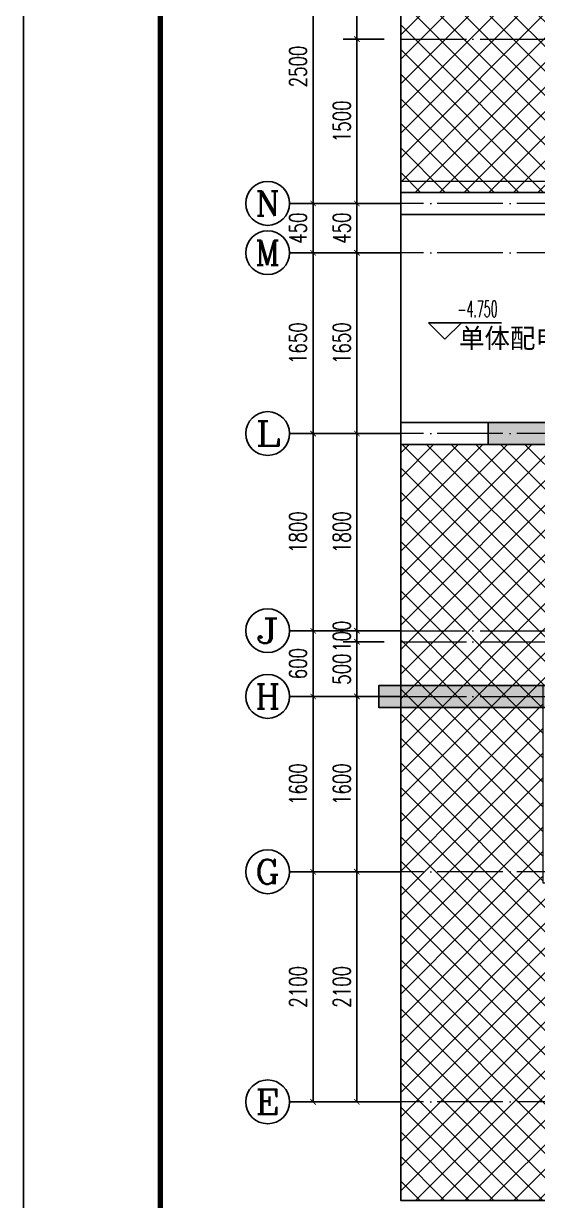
# Model space of a CAD drawing. Extents: x -655480 to 203344, y -294099 to 287156.
# Drawn here: x 27867 to 32563, y 210006 to 220748 of the extents above; entities that cross this region are included whole.
import ezdxf
from ezdxf.enums import TextEntityAlignment as Align

# ---------------------------------------------------------------- set-up
doc = ezdxf.new("R2010")
doc.units = 0
doc.header["$LTSCALE"] = 1000
doc.linetypes.add('DOTE', pattern=[2.42, 2, -0.2, 0.02, -0.2])
doc.layers.get('0').update_dxf_attribs({"linetype": 'CONTINUOUS'})
doc.layers.get('DEFPOINTS').update_dxf_attribs({"linetype": 'CONTINUOUS'})
for name, color, linetype in [('-TK', 7, 'CONTINUOUS'), ('A-AXIS_TEXT', 7, 'CONTINUOUS'), ('AXIS', 3, 'CONTINUOUS'), ('DIM_ELEV', 3, 'CONTINUOUS'), ('DIM_SYMB', 3, 'CONTINUOUS'), ('HS-A-墙-砼', 41, 'CONTINUOUS'), ('PUB_DIM', 3, 'CONTINUOUS'), ('PUB_TEXT', 2, 'CONTINUOUS'), ('S-Q墙实线', 6, 'CONTINUOUS'), ('WALL', 5, 'CONTINUOUS'), ('尺寸标注', 86, 'CONTINUOUS'), ('底图$0$PUB_HATCH', 252, 'CONTINUOUS')]:
    doc.layers.add(name, color=color, linetype=linetype)
for name, color, linetype, lineweight in [('AXIS_TEXT', 7, 'CONTINUOUS', 20), ('DOTE', 19, 'DOTE', 9), ('填充', 251, 'CONTINUOUS', 5)]:
    doc.layers.add(name, color=color, linetype=linetype, lineweight=lineweight)
doc.styles.add('_TCH_AXIS', font='COMPLEX', dxfattribs={"bigfont": 'GBCBIG'})
doc.styles.add('_TCH_DIM', font='SIMPLEX.shx', dxfattribs={"width": 0.7, "bigfont": 'GBCBIG.shx'})
doc.styles.add('_TCH_DIM_T3', font='SIMPLEX', dxfattribs={"width": 0.705882, "bigfont": 'GBCBIG'})
doc.styles.add('COMPLEX', font='COMPLEX')
doc.dimstyles.new('_TCH_ARCH&&50', dxfattribs={"dimtxt": 157.5, "dimasz": 50, "dimexe": 125, "dimexo": 150, "dimgap": 58.75, "dimtad": 1, "dimdec": 0, "dimzin": 0, "dimdsep": 46, "dimtxsty": '_TCH_DIM_T3', "dimblk": 'ARCHTICK', "dimcen": 0.09, "dimclrt": 7, "dimazin": 0, "dimtfac": 1, "dimtdec": 0, "dimtix": 1, "dimtmove": 2, "dimatfit": 3, "dimldrblk": 'ARCHTICK', "dimfxl": 1, "dimtolj": 1, "dimtzin": 0, "dimarcsym": 0})

# ---------------------------------------------------------------- blocks, each defined once
blk = doc.blocks.new('A1')
blk.add_lwpolyline([(0, 59400), (0, 0), (84100, 0), (84100, 59400)], close=True)
at = {"const_width": 100}
blk.add_lwpolyline([(2500, 58400), (2500, 1000), (83100, 1000), (83100, 58400)], close=True, dxfattribs=at)
blk = doc.blocks.new('_AXISO')
blk.add_circle((0, 0), 0.5)
at = {"layer": 'A-AXIS_TEXT', "style": 'COMPLEX', "width": 1.041667}
blk.add_attdef('A', text='', height=0.56, dxfattribs=at).set_placement((-0.25, -0.28), (0.25, -0.28), align=Align.FIT)
blk = doc.blocks.new('_ArchTick')
at = {"color": 0, "linetype": 'ByBlock', "const_width": 0.15}
blk.add_lwpolyline([(-0.5, -0.5), (0.5, 0.5)], dxfattribs=at)
blk = doc.blocks.new('*D1004')
at = {"layer": 'DEFPOINTS', "color": 0, "transparency": 16777216}
for p in [(30913, 213006), (31313, 213006), (31313, 210906)]:
    blk.add_point(p, dxfattribs=at)
at = {"layer": '尺寸标注', "color": 0, "lineweight": -2, "transparency": 16777216}
for p, q in [((31163, 213006), (30788, 213006)), ((30913, 210906), (30913, 213006)), ((31163, 210906), (30788, 210906))]:
    blk.add_line(p, q, dxfattribs=at)
at = {"layer": '尺寸标注', "color": 0, "lineweight": -2, "transparency": 16777216, "xscale": 50, "yscale": 50, "zscale": 50}
for p, rotation in [((30913, 213006), 90), ((30913, 210906), 270)]:
    blk.add_blockref('_ArchTick', p, dxfattribs=dict(at, rotation=rotation))
at = {"layer": '尺寸标注', "color": 7, "transparency": 16777216, "insert": (30775, 211956), "char_height": 157.5, "attachment_point": 5, "rotation": 90, "style": '_TCH_DIM_T3'}
blk.add_mtext('\\A1;2100', dxfattribs=at)
blk = doc.blocks.new('*D1005')
at = {"layer": 'DEFPOINTS', "color": 0, "transparency": 16777216}
for p in [(30913, 214607), (31313, 214607), (31313, 213006)]:
    blk.add_point(p, dxfattribs=at)
at = {"layer": '尺寸标注', "color": 0, "lineweight": -2, "transparency": 16777216}
for p, q in [((31163, 214607), (30788, 214607)), ((30913, 213006), (30913, 214607)), ((31163, 213006), (30788, 213006))]:
    blk.add_line(p, q, dxfattribs=at)
at = {"layer": '尺寸标注', "color": 0, "lineweight": -2, "transparency": 16777216, "xscale": 50, "yscale": 50, "zscale": 50}
for p, rotation in [((30913, 214607), 90), ((30913, 213006), 270)]:
    blk.add_blockref('_ArchTick', p, dxfattribs=dict(at, rotation=rotation))
at = {"layer": '尺寸标注', "color": 7, "transparency": 16777216, "insert": (30775, 213806), "char_height": 157.5, "attachment_point": 5, "rotation": 90, "style": '_TCH_DIM_T3'}
blk.add_mtext('\\A1;1600', dxfattribs=at)
blk = doc.blocks.new('*D1006')
at = {"layer": 'DEFPOINTS', "color": 0, "transparency": 16777216}
for p in [(30913, 215106), (31313, 215106), (31313, 214607)]:
    blk.add_point(p, dxfattribs=at)
at = {"layer": '尺寸标注', "color": 0, "lineweight": -2, "transparency": 16777216}
for p, q in [((31163, 215106), (30788, 215106)), ((30913, 214607), (30913, 215106)), ((31163, 214607), (30788, 214607))]:
    blk.add_line(p, q, dxfattribs=at)
at = {"layer": '尺寸标注', "color": 0, "lineweight": -2, "transparency": 16777216, "xscale": 50, "yscale": 50, "zscale": 50}
for p, rotation in [((30913, 215106), 90), ((30913, 214607), 270)]:
    blk.add_blockref('_ArchTick', p, dxfattribs=dict(at, rotation=rotation))
at = {"layer": '尺寸标注', "color": 7, "transparency": 16777216, "insert": (30775, 214856), "char_height": 157.5, "attachment_point": 5, "rotation": 90, "style": '_TCH_DIM_T3'}
blk.add_mtext('\\A1;500', dxfattribs=at)
blk = doc.blocks.new('*D1007')
at = {"layer": 'DEFPOINTS', "color": 0, "transparency": 16777216}
for p in [(30913, 215206), (31313, 215206), (31313, 215106)]:
    blk.add_point(p, dxfattribs=at)
at = {"layer": '尺寸标注', "color": 0, "lineweight": -2, "transparency": 16777216}
for p, q in [((31163, 215206), (30788, 215206)), ((30913, 215206), (30913, 215256)), ((30913, 215106), (30913, 215206)), ((31163, 215106), (30788, 215106)), ((30913, 215106), (30913, 215056))]:
    blk.add_line(p, q, dxfattribs=at)
at = {"layer": '尺寸标注', "color": 0, "lineweight": -2, "transparency": 16777216, "xscale": 50, "yscale": 50, "zscale": 50}
for p, rotation in [((30913, 215206), 270), ((30913, 215106), 90)]:
    blk.add_blockref('_ArchTick', p, dxfattribs=dict(at, rotation=rotation))
at = {"layer": '尺寸标注', "color": 7, "transparency": 16777216, "insert": (30775, 215156), "char_height": 157.5, "attachment_point": 5, "rotation": 90, "style": '_TCH_DIM_T3'}
blk.add_mtext('\\A1;100', dxfattribs=at)
blk = doc.blocks.new('*D1008')
at = {"layer": 'DEFPOINTS', "color": 0, "transparency": 16777216}
for p in [(30913, 217006), (31313, 217006), (31313, 215206)]:
    blk.add_point(p, dxfattribs=at)
at = {"layer": '尺寸标注', "color": 0, "lineweight": -2, "transparency": 16777216}
for p, q in [((31163, 217006), (30788, 217006)), ((30913, 215206), (30913, 217006)), ((31163, 215206), (30788, 215206))]:
    blk.add_line(p, q, dxfattribs=at)
at = {"layer": '尺寸标注', "color": 0, "lineweight": -2, "transparency": 16777216, "xscale": 50, "yscale": 50, "zscale": 50}
for p, rotation in [((30913, 217006), 90), ((30913, 215206), 270)]:
    blk.add_blockref('_ArchTick', p, dxfattribs=dict(at, rotation=rotation))
at = {"layer": '尺寸标注', "color": 7, "transparency": 16777216, "insert": (30775, 216106), "char_height": 157.5, "attachment_point": 5, "rotation": 90, "style": '_TCH_DIM_T3'}
blk.add_mtext('\\A1;1800', dxfattribs=at)
blk = doc.blocks.new('*D1009')
at = {"layer": 'DEFPOINTS', "color": 0, "transparency": 16777216}
for p in [(30913, 218656), (31313, 218656), (31313, 217006)]:
    blk.add_point(p, dxfattribs=at)
at = {"layer": '尺寸标注', "color": 0, "lineweight": -2, "transparency": 16777216}
for p, q in [((31163, 218656), (30788, 218656)), ((30913, 217006), (30913, 218656)), ((31163, 217006), (30788, 217006))]:
    blk.add_line(p, q, dxfattribs=at)
at = {"layer": '尺寸标注', "color": 0, "lineweight": -2, "transparency": 16777216, "xscale": 50, "yscale": 50, "zscale": 50}
for p, rotation in [((30913, 218656), 90), ((30913, 217006), 270)]:
    blk.add_blockref('_ArchTick', p, dxfattribs=dict(at, rotation=rotation))
at = {"layer": '尺寸标注', "color": 7, "transparency": 16777216, "insert": (30775, 217831), "char_height": 157.5, "attachment_point": 5, "rotation": 90, "style": '_TCH_DIM_T3'}
blk.add_mtext('\\A1;1650', dxfattribs=at)
blk = doc.blocks.new('*D1010')
at = {"layer": 'DEFPOINTS', "color": 0, "transparency": 16777216}
for p in [(30913, 219106), (31313, 219106), (31313, 218656)]:
    blk.add_point(p, dxfattribs=at)
at = {"layer": '尺寸标注', "color": 0, "lineweight": -2, "transparency": 16777216}
for p, q in [((31163, 219106), (30788, 219106)), ((30913, 218656), (30913, 219106)), ((31163, 218656), (30788, 218656))]:
    blk.add_line(p, q, dxfattribs=at)
at = {"layer": '尺寸标注', "color": 0, "lineweight": -2, "transparency": 16777216, "xscale": 50, "yscale": 50, "zscale": 50}
for p, rotation in [((30913, 219106), 90), ((30913, 218656), 270)]:
    blk.add_blockref('_ArchTick', p, dxfattribs=dict(at, rotation=rotation))
at = {"layer": '尺寸标注', "color": 7, "transparency": 16777216, "insert": (30775, 218881), "char_height": 157.5, "attachment_point": 5, "rotation": 90, "style": '_TCH_DIM_T3'}
blk.add_mtext('\\A1;450', dxfattribs=at)
blk = doc.blocks.new('*D1011')
at = {"layer": 'DEFPOINTS', "color": 0, "transparency": 16777216}
for p in [(30913, 220606), (31313, 220606), (31313, 219106)]:
    blk.add_point(p, dxfattribs=at)
at = {"layer": '尺寸标注', "color": 0, "lineweight": -2, "transparency": 16777216}
for p, q in [((31163, 220606), (30788, 220606)), ((30913, 219106), (30913, 220606)), ((31163, 219106), (30788, 219106))]:
    blk.add_line(p, q, dxfattribs=at)
at = {"layer": '尺寸标注', "color": 0, "lineweight": -2, "transparency": 16777216, "xscale": 50, "yscale": 50, "zscale": 50}
for p, rotation in [((30913, 220606), 90), ((30913, 219106), 270)]:
    blk.add_blockref('_ArchTick', p, dxfattribs=dict(at, rotation=rotation))
at = {"layer": '尺寸标注', "color": 7, "transparency": 16777216, "insert": (30775, 219856), "char_height": 157.5, "attachment_point": 5, "rotation": 90, "style": '_TCH_DIM_T3'}
blk.add_mtext('\\A1;1500', dxfattribs=at)
blk = doc.blocks.new('*D1012')
at = {"layer": 'DEFPOINTS', "color": 0, "transparency": 16777216}
for p in [(30913, 221606), (31313, 221606), (31313, 220606)]:
    blk.add_point(p, dxfattribs=at)
at = {"layer": '尺寸标注', "color": 0, "lineweight": -2, "transparency": 16777216}
for p, q in [((31163, 221606), (30788, 221606)), ((30913, 220606), (30913, 221606)), ((31163, 220606), (30788, 220606))]:
    blk.add_line(p, q, dxfattribs=at)
at = {"layer": '尺寸标注', "color": 0, "lineweight": -2, "transparency": 16777216, "xscale": 50, "yscale": 50, "zscale": 50}
for p, rotation in [((30913, 221606), 90), ((30913, 220606), 270)]:
    blk.add_blockref('_ArchTick', p, dxfattribs=dict(at, rotation=rotation))
at = {"layer": '尺寸标注', "color": 7, "transparency": 16777216, "insert": (30775, 221106), "char_height": 157.5, "attachment_point": 5, "rotation": 90, "style": '_TCH_DIM_T3'}
blk.add_mtext('\\A1;1000', dxfattribs=at)
blk = doc.blocks.new('*D1042')
at = {"layer": 'DEFPOINTS', "color": 0, "transparency": 16777216}
for p in [(30513, 213006), (31313, 213006), (31313, 210906)]:
    blk.add_point(p, dxfattribs=at)
at = {"layer": 'PUB_DIM', "color": 0, "lineweight": -2, "transparency": 16777216}
for p, q in [((31163, 213006), (30388, 213006)), ((30513, 210906), (30513, 213006)), ((31163, 210906), (30388, 210906))]:
    blk.add_line(p, q, dxfattribs=at)
at = {"layer": 'PUB_DIM', "color": 0, "lineweight": -2, "transparency": 16777216, "xscale": 50, "yscale": 50, "zscale": 50}
for p, rotation in [((30513, 213006), 90), ((30513, 210906), 270)]:
    blk.add_blockref('_ArchTick', p, dxfattribs=dict(at, rotation=rotation))
at = {"layer": 'PUB_DIM', "color": 7, "transparency": 16777216, "insert": (30375, 211956), "char_height": 157.5, "attachment_point": 5, "rotation": 90, "style": '_TCH_DIM_T3'}
blk.add_mtext('\\A1;2100', dxfattribs=at)
blk = doc.blocks.new('*D1043')
at = {"layer": 'DEFPOINTS', "color": 0, "transparency": 16777216}
for p in [(30513, 214607), (31313, 214607), (31313, 213006)]:
    blk.add_point(p, dxfattribs=at)
at = {"layer": 'PUB_DIM', "color": 0, "lineweight": -2, "transparency": 16777216}
for p, q in [((31163, 214607), (30388, 214607)), ((30513, 213006), (30513, 214607)), ((31163, 213006), (30388, 213006))]:
    blk.add_line(p, q, dxfattribs=at)
at = {"layer": 'PUB_DIM', "color": 0, "lineweight": -2, "transparency": 16777216, "xscale": 50, "yscale": 50, "zscale": 50}
for p, rotation in [((30513, 214607), 90), ((30513, 213006), 270)]:
    blk.add_blockref('_ArchTick', p, dxfattribs=dict(at, rotation=rotation))
at = {"layer": 'PUB_DIM', "color": 7, "transparency": 16777216, "insert": (30375, 213806), "char_height": 157.5, "attachment_point": 5, "rotation": 90, "style": '_TCH_DIM_T3'}
blk.add_mtext('\\A1;1600', dxfattribs=at)
blk = doc.blocks.new('*D1044')
at = {"layer": 'DEFPOINTS', "color": 0, "transparency": 16777216}
for p in [(30513, 215206), (31313, 215206), (31313, 214607)]:
    blk.add_point(p, dxfattribs=at)
at = {"layer": 'PUB_DIM', "color": 0, "lineweight": -2, "transparency": 16777216}
for p, q in [((31163, 215206), (30388, 215206)), ((30513, 214607), (30513, 215206)), ((31163, 214607), (30388, 214607))]:
    blk.add_line(p, q, dxfattribs=at)
at = {"layer": 'PUB_DIM', "color": 0, "lineweight": -2, "transparency": 16777216, "xscale": 50, "yscale": 50, "zscale": 50}
for p, rotation in [((30513, 215206), 90), ((30513, 214607), 270)]:
    blk.add_blockref('_ArchTick', p, dxfattribs=dict(at, rotation=rotation))
at = {"layer": 'PUB_DIM', "color": 7, "transparency": 16777216, "insert": (30375, 214906), "char_height": 157.5, "attachment_point": 5, "rotation": 90, "style": '_TCH_DIM_T3'}
blk.add_mtext('\\A1;600', dxfattribs=at)
blk = doc.blocks.new('*D1045')
at = {"layer": 'DEFPOINTS', "color": 0, "transparency": 16777216}
for p in [(30513, 217006), (31313, 217006), (31313, 215206)]:
    blk.add_point(p, dxfattribs=at)
at = {"layer": 'PUB_DIM', "color": 0, "lineweight": -2, "transparency": 16777216}
for p, q in [((31163, 217006), (30388, 217006)), ((30513, 215206), (30513, 217006)), ((31163, 215206), (30388, 215206))]:
    blk.add_line(p, q, dxfattribs=at)
at = {"layer": 'PUB_DIM', "color": 0, "lineweight": -2, "transparency": 16777216, "xscale": 50, "yscale": 50, "zscale": 50}
for p, rotation in [((30513, 217006), 90), ((30513, 215206), 270)]:
    blk.add_blockref('_ArchTick', p, dxfattribs=dict(at, rotation=rotation))
at = {"layer": 'PUB_DIM', "color": 7, "transparency": 16777216, "insert": (30375, 216106), "char_height": 157.5, "attachment_point": 5, "rotation": 90, "style": '_TCH_DIM_T3'}
blk.add_mtext('\\A1;1800', dxfattribs=at)
blk = doc.blocks.new('*D1046')
at = {"layer": 'DEFPOINTS', "color": 0, "transparency": 16777216}
for p in [(30513, 218656), (31313, 218656), (31313, 217006)]:
    blk.add_point(p, dxfattribs=at)
at = {"layer": 'PUB_DIM', "color": 0, "lineweight": -2, "transparency": 16777216}
for p, q in [((31163, 218656), (30388, 218656)), ((30513, 217006), (30513, 218656)), ((31163, 217006), (30388, 217006))]:
    blk.add_line(p, q, dxfattribs=at)
at = {"layer": 'PUB_DIM', "color": 0, "lineweight": -2, "transparency": 16777216, "xscale": 50, "yscale": 50, "zscale": 50}
for p, rotation in [((30513, 218656), 90), ((30513, 217006), 270)]:
    blk.add_blockref('_ArchTick', p, dxfattribs=dict(at, rotation=rotation))
at = {"layer": 'PUB_DIM', "color": 7, "transparency": 16777216, "insert": (30375, 217831), "char_height": 157.5, "attachment_point": 5, "rotation": 90, "style": '_TCH_DIM_T3'}
blk.add_mtext('\\A1;1650', dxfattribs=at)
blk = doc.blocks.new('*D1047')
at = {"layer": 'DEFPOINTS', "color": 0, "transparency": 16777216}
for p in [(30513, 219106), (31313, 219106), (31313, 218656)]:
    blk.add_point(p, dxfattribs=at)
at = {"layer": 'PUB_DIM', "color": 0, "lineweight": -2, "transparency": 16777216}
for p, q in [((31163, 219106), (30388, 219106)), ((30513, 218656), (30513, 219106)), ((31163, 218656), (30388, 218656))]:
    blk.add_line(p, q, dxfattribs=at)
at = {"layer": 'PUB_DIM', "color": 0, "lineweight": -2, "transparency": 16777216, "xscale": 50, "yscale": 50, "zscale": 50}
for p, rotation in [((30513, 219106), 90), ((30513, 218656), 270)]:
    blk.add_blockref('_ArchTick', p, dxfattribs=dict(at, rotation=rotation))
at = {"layer": 'PUB_DIM', "color": 7, "transparency": 16777216, "insert": (30375, 218881), "char_height": 157.5, "attachment_point": 5, "rotation": 90, "style": '_TCH_DIM_T3'}
blk.add_mtext('\\A1;450', dxfattribs=at)
blk = doc.blocks.new('*D1048')
at = {"layer": 'DEFPOINTS', "color": 0, "transparency": 16777216}
for p in [(30513, 221606), (31313, 221606), (31313, 219106)]:
    blk.add_point(p, dxfattribs=at)
at = {"layer": 'PUB_DIM', "color": 0, "lineweight": -2, "transparency": 16777216}
for p, q in [((31163, 221606), (30388, 221606)), ((30513, 219106), (30513, 221606)), ((31163, 219106), (30388, 219106))]:
    blk.add_line(p, q, dxfattribs=at)
at = {"layer": 'PUB_DIM', "color": 0, "lineweight": -2, "transparency": 16777216, "xscale": 50, "yscale": 50, "zscale": 50}
for p, rotation in [((30513, 221606), 90), ((30513, 219106), 270)]:
    blk.add_blockref('_ArchTick', p, dxfattribs=dict(at, rotation=rotation))
at = {"layer": 'PUB_DIM', "color": 7, "transparency": 16777216, "insert": (30375, 220356), "char_height": 157.5, "attachment_point": 5, "rotation": 90, "style": '_TCH_DIM_T3'}
blk.add_mtext('\\A1;2500', dxfattribs=at)

msp = doc.modelspace()

# ---------------------------------------------------------------- hatches: boundary and pattern name
at = {"layer": '填充'}
h = msp.add_hatch(dxfattribs=at)
h.set_pattern_fill('ANSI37', color=196, scale=100, style=0)
h.set_pattern_definition([(45, (-63159.83, 109335.62), (-112.2532, 112.2532), []), (135, (-63159.83, 109335.62), (-112.2532, -112.2532), [])])
h.paths.add_polyline_path([(32912.8, 216906.34), (31312.99, 216906.34), (31312.99, 210006.35), (37512.99, 210006.35), (37512.99, 211506.35), (35762.79, 211506.35), (35762.79, 210806.35), (33062.79, 210806.35), (33062.79, 212906.35), (32612.79, 212906.35), (32612.79, 214706.61), (32912.8, 214706.62)])
h.paths.add_polyline_path([(31312.99, 219206.35), (32912.79, 219206.35), (32912.8, 220706.34), (35912.81, 220706.34), (35912.8, 214706.59), (37512.99, 214706.6), (37512.99, 218206.35), (43863, 218206.35), (43863, 223506.35), (31312.99, 223506.35)])
at = {"layer": '底图$0$PUB_HATCH'}
for points in [[(32912.8, 215706.35), (33112.8, 215706.35), (33112.8, 217356.35), (32912.8, 217356.35), (32912.8, 217106.35), (32112.91, 217106.35), (32112.91, 216906.35), (32912.8, 216906.35)], [(33112.8, 215006.35), (33112.8, 214506.35), (31112.8, 214506.35), (31112.8, 214706.35), (32912.8, 214706.35), (32912.8, 215006.35)]]:
    msp.add_hatch(color=256, dxfattribs=at).paths.add_polyline_path(points)

# ---------------------------------------------------------------- linework, layer by layer
at = {"layer": 'AXIS'}
for p, q in [((31312.99, 219106.35), (30298.38, 219106.35)), ((31312.99, 218656.35), (30298.38, 218656.35)), ((31312.99, 217006.35), (30298.38, 217006.35)), ((31312.99, 215206.35), (30298.38, 215206.35)), ((31312.99, 214606.62), (30298.38, 214606.62)), ((31312.99, 213006.35), (30298.38, 213006.35)), ((31312.99, 210906.35), (30298.38, 210906.35))]:
    msp.add_line(p, q, dxfattribs=at)
at = {"layer": 'DIM_ELEV'}
for p, q in [((31717.76, 217866.96), (31567.76, 218016.96)), ((31567.76, 218016.96), (32232.68, 218016.96)), ((31717.76, 217866.96), (31867.76, 218016.96))]:
    msp.add_line(p, q, dxfattribs=at)
at = {"layer": 'DIM_SYMB'}
msp.add_lwpolyline([(31312.99, 223506.35), (31312.99, 218206.35), (31312.99, 218206.35), (31312.99, 210006.35), (37512.99, 210006.35), (37512.99, 218206.35), (43863, 218206.35), (43863, 223506.35)], close=True, dxfattribs=at)
at = {"layer": 'DOTE', "linetype": 'DOTE', "ltscale": 0.3}
for p, q in [((31312.99, 220606.34), (43863, 220606.34)), ((43863, 219106.35), (31312.99, 219106.35)), ((43863, 218656.35), (31312.99, 218656.35)), ((43863, 217006.35), (31312.99, 217006.35)), ((31312.99, 215206.35), (43863, 215206.35)), ((31312.99, 215106.35), (43863, 215106.35)), ((31312.99, 214606.62), (43863, 214606.62)), ((43863, 213006.35), (31312.99, 213006.35)), ((43863, 210906.35), (31312.99, 210906.35))]:
    msp.add_line(p, q, dxfattribs=at)
at = {"layer": 'HS-A-墙-砼'}
for p, q in [((31312.99, 219006.35), (31312.99, 219306.35)), ((33112.79, 219006.35), (31312.99, 219006.35))]:
    msp.add_line(p, q, dxfattribs=at)
at = {"layer": 'S-Q墙实线', "color": 6}
for points in [[(32912.8, 215706.35), (33112.8, 215706.35), (33112.8, 217356.35), (32912.8, 217356.35), (32912.8, 217106.35), (32112.91, 217106.35), (32112.91, 216906.35), (32912.8, 216906.35)], [(33112.8, 215006.35), (33112.8, 214506.35), (31112.8, 214506.35), (31112.8, 214706.35), (32912.8, 214706.35), (32912.8, 215006.35)]]:
    msp.add_lwpolyline(points, close=True, dxfattribs=at)
at = {"layer": 'WALL'}
for p, q in [((31312.99, 219206.35), (32912.8, 219206.35)), ((31312.99, 219206.35), (31312.99, 219006.35)), ((31312.99, 219006.35), (32912.8, 219006.35)), ((31312.99, 217106.35), (32512.79, 217106.35)), ((31312.99, 217106.35), (31312.99, 216906.35)), ((31312.99, 216906.35), (32512.79, 216906.35))]:
    msp.add_line(p, q, dxfattribs=at)
at = {"layer": '填充', "color": 196}
msp.add_lwpolyline([(32912.8, 220706.34), (32912.79, 219306.35), (31312.99, 219306.35), (31312.99, 216906.35), (32912.8, 216906.34), (32912.8, 214706.62), (32612.79, 214706.61), (32612.79, 212906.35), (33062.79, 212906.35), (33062.79, 210806.35), (35762.79, 210806.35), (35762.79, 211506.35), (37512.99, 211506.35), (37512.99, 214706.61), (35912.8, 214706.59), (35912.81, 220706.34)], close=True, dxfattribs=at)

# ---------------------------------------------------------------- block references
at = {"layer": '-TK', "xscale": 0.5, "yscale": 0.5, "zscale": 0.5}
msp.add_blockref('A1', (27867.19, 196482.28), dxfattribs=at)
at = {"layer": 'AXIS'}
ref = msp.add_blockref('_AXISO', (30098.38, 219106.35), dxfattribs=dict(at, xscale=400, yscale=400, zscale=400))
ref.add_attrib('A', 'N', dxfattribs={"layer": 'AXIS_TEXT', "height": 226.27, "style": '_TCH_AXIS', "width": 1.105263}).set_placement((29985.24, 218993.21), (30211.52, 218993.21), align=Align.FIT)
ref = msp.add_blockref('_AXISO', (30098.38, 218656.35), dxfattribs=dict(at, xscale=400, yscale=400, zscale=400))
ref.add_attrib('A', 'M', dxfattribs={"layer": 'AXIS_TEXT', "height": 226.27, "style": '_TCH_AXIS'}).set_placement((29985.24, 218543.21), (30211.52, 218543.21), align=Align.FIT)
ref = msp.add_blockref('_AXISO', (30098.38, 217006.35), dxfattribs=dict(at, xscale=400, yscale=400, zscale=400))
ref.add_attrib('A', 'L', dxfattribs={"layer": 'AXIS_TEXT', "height": 226.27, "style": '_TCH_AXIS', "width": 1.4}).set_placement((29985.24, 216893.21), (30211.52, 216893.21), align=Align.FIT)
ref = msp.add_blockref('_AXISO', (30098.38, 215206.35), dxfattribs=dict(at, xscale=400, yscale=400, zscale=400))
ref.add_attrib('A', 'J', dxfattribs={"layer": 'AXIS_TEXT', "height": 226.27, "style": '_TCH_AXIS', "width": 1.909091}).set_placement((29985.24, 215093.21), (30211.52, 215093.21), align=Align.FIT)
ref = msp.add_blockref('_AXISO', (30098.38, 214606.62), dxfattribs=dict(at, xscale=400, yscale=400, zscale=400))
ref.add_attrib('A', 'H', dxfattribs={"layer": 'AXIS_TEXT', "height": 226.27, "style": '_TCH_AXIS', "width": 1.05}).set_placement((29985.24, 214493.48), (30211.52, 214493.48), align=Align.FIT)
ref = msp.add_blockref('_AXISO', (30098.38, 213006.35), dxfattribs=dict(at, xscale=400, yscale=400, zscale=400))
ref.add_attrib('A', 'G', dxfattribs={"layer": 'AXIS_TEXT', "height": 226.27, "style": '_TCH_AXIS', "width": 1.166667}).set_placement((29985.24, 212893.21), (30211.52, 212893.21), align=Align.FIT)
ref = msp.add_blockref('_AXISO', (30098.38, 210906.35), dxfattribs=dict(at, xscale=400, yscale=400, zscale=400))
ref.add_attrib('A', 'E', dxfattribs={"layer": 'AXIS_TEXT', "height": 226.27, "style": '_TCH_AXIS', "width": 1.3125}).set_placement((29985.24, 210793.21), (30211.52, 210793.21), align=Align.FIT)

# ---------------------------------------------------------------- texts
at = {"layer": 'PUB_TEXT', "style": '_TCH_DIM', "width": 0.494118}
msp.add_text('-4.750', height=148.75, dxfattribs=at).set_placement((31832.68, 218069.46))
at = {"layer": 'PUB_TEXT', "color": 7}
msp.add_text('单体配电间', height=178.723, dxfattribs=at).set_placement((31846.91, 217787.3))

# ---------------------------------------------------------------- dimensions: what is measured, and where the dimension line sits
at = {"layer": 'PUB_DIM'}
for p1, p2, picture, middle in [((31312.99, 219106.35), (31312.99, 221606.35), '*D1048', (30375.49, 220356.35)), ((31312.99, 218656.35), (31312.99, 219106.35), '*D1047', (30375.49, 218881.35)), ((31312.99, 217006.35), (31312.99, 218656.35), '*D1046', (30375.49, 217831.35)), ((31312.99, 215206.35), (31312.99, 217006.35), '*D1045', (30375.49, 216106.35)), ((31312.99, 214606.62), (31312.99, 215206.35), '*D1044', (30375.49, 214906.48)), ((31312.99, 213006.35), (31312.99, 214606.62), '*D1043', (30375.49, 213806.48)), ((31312.99, 210906.35), (31312.99, 213006.35), '*D1042', (30375.49, 211956.35))]:
    dim = msp.add_aligned_dim(p1=p1, p2=p2, distance=800, dimstyle='_TCH_ARCH&&50', dxfattribs=at)
    dim.commit()
    dim.dimension.update_dxf_attribs({"geometry": picture, "text_midpoint": middle})
at = {"layer": '尺寸标注', "color": 106}
for p1, p2, picture, middle in [((31312.99, 220606.34), (31312.99, 221606.35), '*D1012', (30775.49, 221106.35)), ((31312.99, 219106.35), (31312.99, 220606.34), '*D1011', (30775.49, 219856.35)), ((31312.99, 218656.35), (31312.99, 219106.35), '*D1010', (30775.49, 218881.35)), ((31312.99, 217006.35), (31312.99, 218656.35), '*D1009', (30775.49, 217831.35)), ((31312.99, 215206.35), (31312.99, 217006.35), '*D1008', (30775.49, 216106.35)), ((31312.99, 215106.35), (31312.99, 215206.35), '*D1007', (30775.49, 215156.35)), ((31312.99, 214606.62), (31312.99, 215106.35), '*D1006', (30775.49, 214856.48)), ((31312.99, 213006.35), (31312.99, 214606.62), '*D1005', (30775.49, 213806.48)), ((31312.99, 210906.35), (31312.99, 213006.35), '*D1004', (30775.49, 211956.35))]:
    dim = msp.add_aligned_dim(p1=p1, p2=p2, distance=400, dimstyle='_TCH_ARCH&&50', dxfattribs=at)
    dim.commit()
    dim.dimension.update_dxf_attribs({"geometry": picture, "text_midpoint": middle})

doc.saveas('drawing.dxf')
